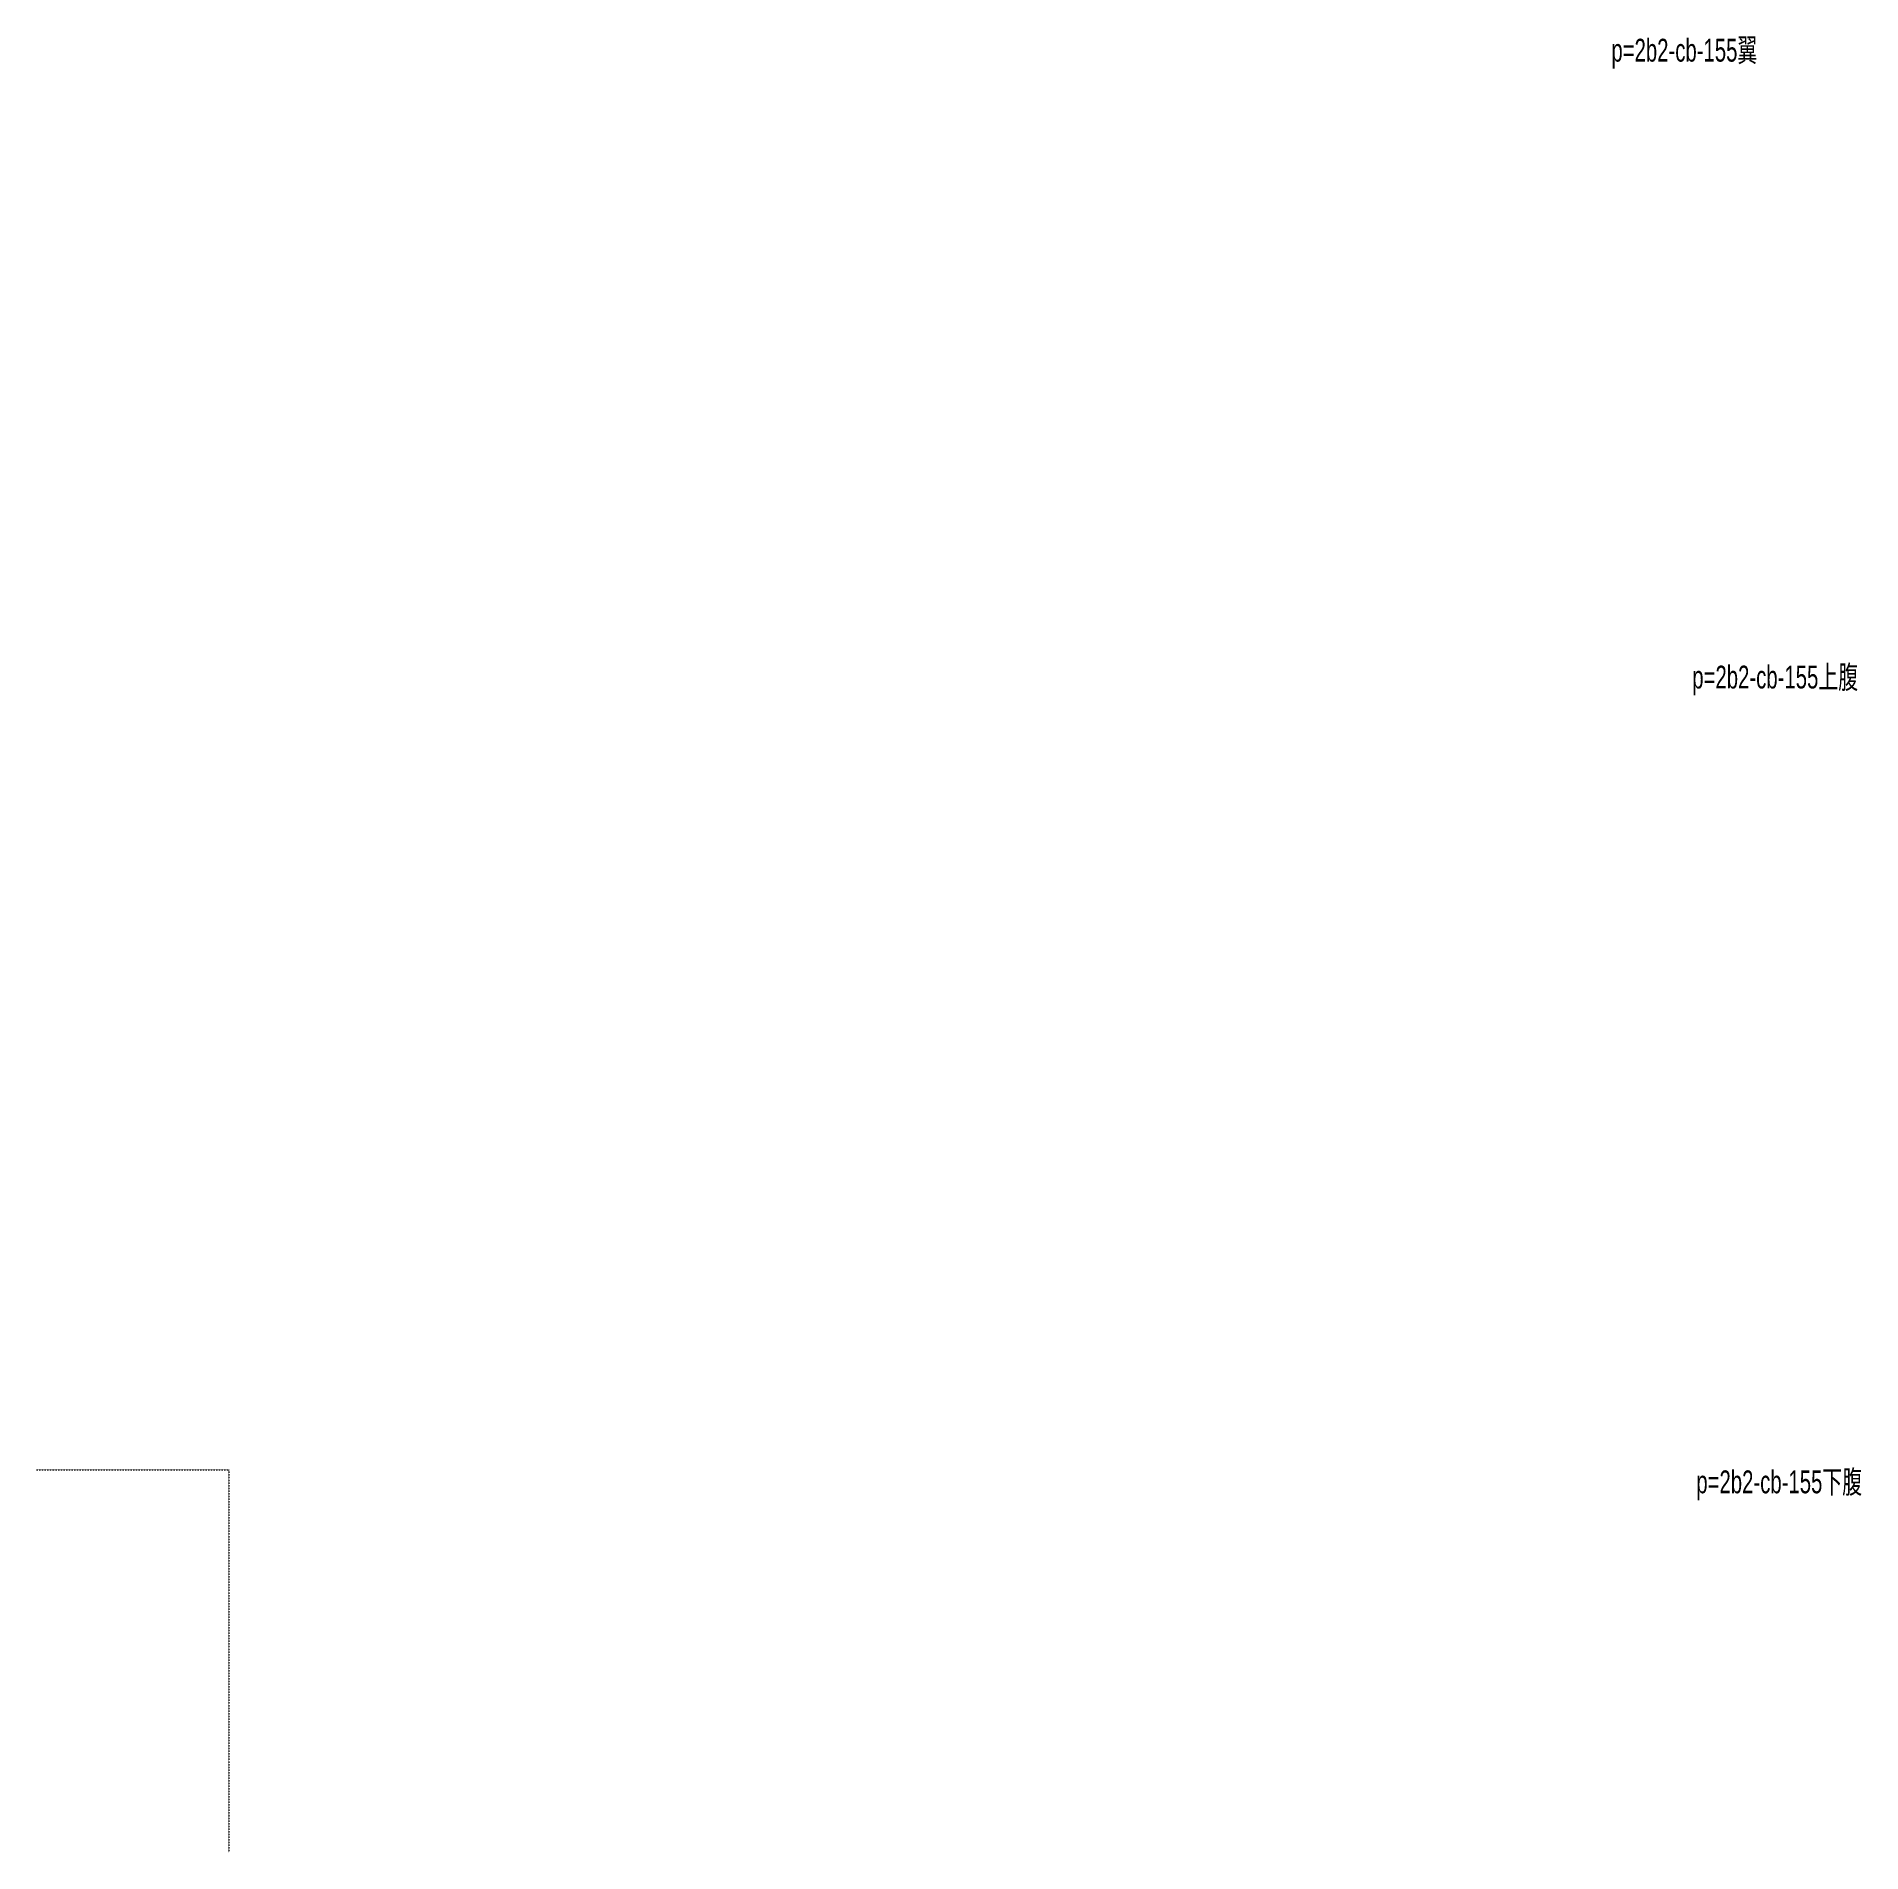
# Model space of a CAD drawing. Header units: millimetres. Extents: x 259 to 5054, y 307 to 5078.
import ezdxf

# ---------------------------------------------------------------- set-up
doc = ezdxf.new("R2010")
doc.units = ezdxf.units.MM
doc.linetypes.add('XKITLINE04', pattern=[3, 0.5, -0.5, 0.5, -0.5, 0.5, -0.5])
doc.layers.add('Part', color=2, linetype='Continuous', lineweight=0)
doc.layers.add('PartMark', color=3, linetype='Continuous', lineweight=0)
doc.styles.add('romsim', font='ARIAL.TTF')

msp = doc.modelspace()

# ---------------------------------------------------------------- linework, layer by layer
at = {"layer": 'Part', "color": 7, "linetype": 'XKITLINE04', "lineweight": 0}
for p, q in [((259, 1311.7), (764, 1311.7)), ((764, 1311.7), (764, 306.7))]:
    msp.add_line(p, q, dxfattribs=at)

# ---------------------------------------------------------------- texts
at = {"layer": 'PartMark', "color": 7, "style": 'romsim', "width": 0.6375}
for s, p in [('p=2b2-cb-155翼', (4396.4, 5011.7)), ('p=2b2-cb-155上腹', (4608.9, 3364.8)), ('p=2b2-cb-155下腹', (4619.5, 1250.4))]:
    msp.add_text(s, height=60, dxfattribs=at).set_placement(p)

doc.saveas('drawing.dxf')
